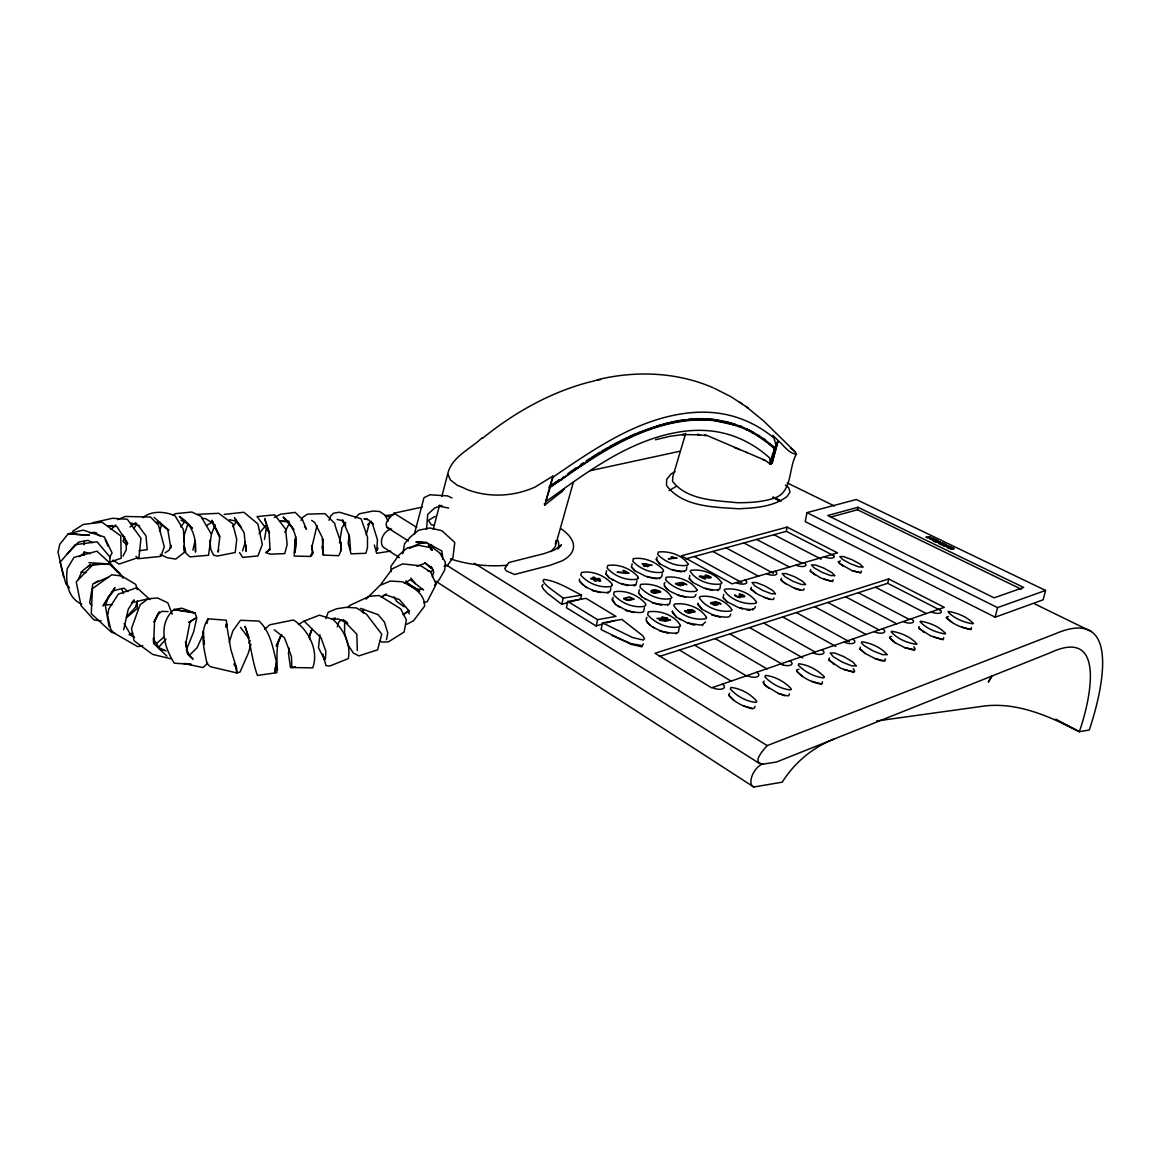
<?xml version="1.0" encoding="UTF-8"?>
<svg xmlns="http://www.w3.org/2000/svg" width="1161" height="1161" viewBox="0 0 1161 1161"><rect width="100%" height="100%" fill="white"/><g stroke="black" fill="none" stroke-linecap="round" stroke-linejoin="round"><path stroke-width="1.5" d="M344.628 620.453L344.57 632.948L347.879 644.631L353.22 652.903L358.822 655.892L377.586 649.855L381.751 634.196L366.542 614.271L356.63 607.987L346.718 607.276L336.792 608.727L328.2 612.239L325.835 618.653M275.201 667.706L275.142 672.596L276.158 660.914C272.806 646.982 270.034 631.294 259.106 621.106L240.458 620.264L232.853 630.887L229.283 642.193M83.998 555.219L84.056 551.736M84.172 544.77L84.231 541.287M184.018 541.94L184.294 534.974L187.705 524.554M166.937 656.154L153.644 643.47L154.602 620.642L159.333 611.876L154.094 622.252L157.388 614.938L161.684 611.325L168.084 611.615M311.482 545.612L312.846 552.099L312.556 554.407L310.35 556.467L294.168 556.061L295.649 536.484M109.627 563.753L110.077 557.193L97.06 541.766L75.001 544.741L60.14 562.272L65.887 583.91L69.486 587.785M325.37 659.042L325.893 651.394L321.031 637.737L304.109 621.106L298.406 624.545M426.522 529.503L427.741 514.352L434.765 507.938L441.92 505.514L438.8 506.123L448.697 508.054M319.928 634.719L318.462 647.736L324.761 659.825L322.627 654.18L326.052 665.645L329.651 666.08L348.315 658.592C351.246 643.978 343.235 629.291 332.975 619.335L319.406 615.17L304.109 621.106M289.074 648.041L288.479 653.266L290.468 667.502L312.715 667.894C319.231 650.624 308.275 629.436 293.515 619.989L269.729 624.792L264.65 629.247M323.28 539.067L322.424 546.541L323.368 555.045L338.577 555.713C345.267 545.597 336.545 533.668 334.745 523.509L325.022 513.641L307.592 514.12L302.615 517.414L301.004 520.447M555.451 544.117L555.872 540.533M366.194 534.786L369.401 523.03L367.819 524.903L371.447 521.289M349.258 534.916L348.169 543.217L351.057 553.826L365.831 553.318L367.456 547.905L367.515 537.093L361.056 518.72L339.389 512.219L333.584 513.206L330.929 515.658L328.969 520.273M339.491 542.956L341.987 527.645L345.731 522.392M264.476 539.502L266.072 529.88M402.78 553.812L404.594 543.609L410.341 537.035L418.628 530.185L429.904 527.979L441.891 530.693L454.793 542.477L452.906 557.817L447.319 565.668L444.082 566.22M685.774 558.847L786.302 531.332L787.1 527.123L837.545 552.868L732.083 583.867L681.362 555.829L787.1 527.123M806.953 512.64L805.226 521.623L995.195 617.202L1043.188 599.773L1045.568 590.441L856.325 499.491L806.953 512.64L997.546 607.624L1045.568 590.441M386.424 639.74L387.759 632.977L384.422 622.049L378.007 614.59L360.432 608.379M830.594 517.095L857.5 509.752L858.008 507.284L1023.654 587.451L994.092 597.828L827.735 515.499L858.008 507.284M580.616 599.12L581.487 595.114C569.456 589.178 557.628 581.255 544.103 579.441L542.927 580.602L544.393 583.243L548.427 587.219L563.129 598.118L561.808 604.402L547.208 593.126L543.232 588.888L541.824 585.957L543.072 584.505M567.758 601.427L566.423 607.711L596.203 626.04L597.596 619.669L615.954 616.389L586.116 598.365L567.758 601.427L597.596 619.669M659.288 656.502L887.73 583.301L888.658 578.947L944.299 607.334L711.62 687.849L655.022 653.266L888.658 578.947M600.266 592.603C578.642 586.247 608.495 595.999 610.135 591.138L610.947 587.988M607.9 593.184L608.146 592.081M602.544 622.876L632.687 637.563L643.397 640.059L644.515 638.681L642.657 635.633L621.817 619.379L602.544 622.876L601.064 629.581L631.149 644.311L641.844 646.822L643.325 643.891M623.95 584.665C613.081 580.805 633.355 588.206 636.213 583.852L636.925 580.761M615.04 620.453L606.506 622.862M612.079 635.56L631.294 643.716L642.12 645.603M123.647 629.799L128.247 609.278L134.212 599.947L131.483 602.835L148.666 598.597M633.761 612.573C611.02 605.897 642.425 616.143 643.716 611.034L644.413 607.74M634.298 584.767L634.051 585.855L635.909 585.231M192.9 550.169L195.063 540.678L195.469 552.128C196.586 538.08 192.116 523.974 179.433 516.543L192.32 528.371L187.226 523.277L180.927 520.201M649.58 577.539C638.826 573.723 658.795 581.008 661.625 576.741L662.234 573.723M657.416 604.242C642.28 599.627 668.417 607.813 669.81 603.343L670.405 600.135M659.521 578.729L659.782 577.641M674.556 570.588C663.918 566.815 683.582 573.998 686.398 569.819L686.891 566.858M668.489 633.282C644.689 626.403 677.443 636.852 678.517 631.657L679.098 628.232M667.648 605.418L667.909 604.315M705.003 434.635L764.939 460.235L770.541 464.197L777.522 441.877L773.734 450.483M685.687 597.335C662.844 590.702 694.263 600.774 695.221 595.869L696.019 594.476M684.337 571.778L684.598 570.69M676.297 633.833L676.573 632.701M690.65 624.038L687.82 622.949L699.894 625.024L702.739 624.56L705.409 622.064M708.021 589.411C697.137 585.521 717.15 592.923 719.98 588.569L720.357 585.492M294.415 552.578C299.494 539.546 293.428 525.541 283.139 517.037L293.849 529.532L287.42 521.681L279.598 521.202L289.176 521.216M702.463 625.692L702.739 624.56M206.905 623.544L208.066 618.842L226.322 620.206L227.019 626.432L226.439 623.805L225.611 627.056M717.933 590.586L718.195 589.483M720.386 617.217C696.745 610.323 729.224 620.801 730.008 615.664L730.748 614.213M772.718 435.302L778.32 440.701L772.123 463.021L770.135 463.907L772.863 452.775M995.195 617.202L997.546 607.624M742.663 608.886C731.532 604.881 751.893 612.529 754.737 607.987L755.419 606.564M559.254 479.885L549.284 486.27L549.951 486.648L553.1 477.04C593.953 449.249 636.721 419.136 687.21 413.098A255.652 154.689 -58.5 0 1 717.193 413.055C738.033 415.565 757.857 424.549 773.923 437.987L776.027 445.084L775.751 448.494L773.821 452.151L777.522 441.877M770.585 464.168L772.123 463.021L777.159 442.776M752.691 610.047L752.967 608.944M769.758 599.497L758.148 594.606L750.717 589.019M211.549 533.944L215.075 524.757M317.04 525.512L311.801 547.382L312.44 552.883L310.35 556.467L312.846 552.099L312.44 552.883M752.488 708.878C743.679 706.643 734.623 702.507 728.716 695.352M799.958 590.18L794.487 588.206L802.12 590.209L803.557 590.078L804.109 588.656M433.242 529.271L439.569 505.093M441.833 496.458L447.711 474.007C451.397 456.941 470.481 449.046 481.931 437.973L482.25 438.51C515.266 411.734 553.884 390.111 595.637 380.561M784.676 695.802L778.494 693.422L787.129 695.831L788.754 695.642L789.407 693.799M414.419 533.828L423.997 497.663L429.962 494.789L447.58 495.907L451.905 497.982M832.568 581.617L820.711 577.975L810.204 571.197M821.799 684.105C812.482 682.929 803.238 678.126 796.664 671.363M861.36 571.023L860.925 572.373L859.561 572.475L852.087 570.631L860.78 572.895M853.799 672.408L840.608 668.214L828.809 659.999M560.865 492.38L562.258 491.277L544.727 505.137L552.825 476.141L535.177 487.01C513.713 496.719 488.404 497.895 466.533 489.318A76.394 58.21 83.2 0 0 457.768 485.617L450.483 480.03L447.711 474.007M545.626 501.915L550.212 487.373C591.384 458.639 634.37 427.364 685.629 420.877A247.67 149.798 -58.5 0 1 714.683 420.703L734.652 425.071M885.292 660.653L881.01 660.696L875.017 658.563L865.322 653.541L859.822 649.043M573.403 482.105L555.132 546.773L551.156 551.548M914.462 650.247L904.956 647.736L914.621 649.681L915.245 649.086L913.867 646.721M281.688 634.835C274.344 646.517 278.118 660.174 276.782 672.683L257.423 675.426C251.748 659.753 250.674 642.309 244.986 626.33L249.02 637.882M943.225 639.726L930.556 635.807L918.699 628.246M432.313 576.669L433.721 571.865L431.065 566.481M971.031 629.567C962.164 628.043 952.484 624.255 946.346 617.565M250.965 644.195L248.207 653.469L240.051 672.03L236.902 672.945L210.402 666.704L207.021 663.729C204.191 649.13 199.199 632.092 208.066 618.842M242.634 550.836L245.392 541.679M685.745 433.285L672.887 476.402L672.524 481.322C687.181 500.318 715.263 500.406 737.206 502.713C749.919 502.786 762.792 502.06 774.895 497.895C792.687 491.829 788.334 467.651 796.402 454.212L794.806 451.513L763.778 421.066L745.855 406.423M546.323 501.32C587.945 471.497 631.221 438.452 683.495 431.355A236.873 143.195 -58.5 0 1 711.301 431.021C733.099 433.343 753.663 443.371 769.787 458.102L770.135 463.907L775.272 449.263L769.308 444.344M137.448 600.977L135.431 607.392L126.346 617.071M337.256 626.838L338.852 621.861L341.319 619.872M159.55 531.143L161.481 525.106M770.135 463.907L777.13 443.067L773.807 450.366L777.057 443.023M311.888 629.204L309.61 635.938L309.624 639.479M124.677 536.745L123.022 541.316L127.071 544.872M311.279 630.626L308.971 636.997L312.294 628.899M218.892 549.69L217.963 552.099L219.719 537.412L211.839 520.23L219.792 536.527L212.507 522.929L205.439 518.575L202.043 518.343M186.428 649.783L193.684 631.7L196.789 617.841L195.106 613.081L181.711 608.19L173.831 609.554C157.504 624.4 164.078 646.909 174.266 663.163L191.434 664.44L185.02 663.511M281.194 634.791L276.26 646.096L281.18 635.183M203.857 633.079L197.007 647.78L190.477 654.282M78.208 579.513L82.068 571.27L88.904 565.625L100.514 564.29M773.603 451.252L775.084 448.175L769.772 443.56M133.921 528.821L136.751 523.219M122.993 556.104L126.317 549.617L126.143 542.492L122.776 534.96L127.681 543.638L116.913 526.47L108.8 526.238M362.334 612.224L363.843 609.293M284.779 532.231L289.51 523.176M109.598 557.643L112.08 552.912L104.359 536.977L83.084 530.113L68.209 533.784L59.777 544.32L58.05 552.099L63.565 576.872M773.792 450.628L775.751 448.494L764.286 439.308M723.637 594.461L723.259 597.596L727.134 601.775L738.454 607.508M378.065 548.224L376.759 550.648L377.47 539.836L372.071 522.581L373.102 524.38L368.748 519.954L363.944 518.807L367.253 518.836M248.918 642.976L250.268 640.495M689.779 575.479L689.286 578.497L692.943 582.517L703.9 588.076M647.011 617.318L646.096 618.798C647.243 625.91 655.791 628.435 661.407 631.207M664.905 582.532L664.063 583.881C665.369 590.572 673.569 592.749 678.895 595.361M775.084 448.175L775.272 449.263M639.363 589.759L638.652 592.908L642.193 597.088L653.208 602.864M657.053 557.149L656.444 560.037L659.898 563.912L670.521 569.296M613.139 597.175L612.326 600.397L615.794 604.663L626.824 610.555M632.179 563.825L631.468 566.8L634.864 570.748L645.516 576.219M232.853 526.717L236.394 521.637M606.652 570.69L605.824 573.723L609.162 577.743L619.829 583.33M381.026 584.186L392.258 568.817L402.62 563.912L420.775 565.842L430.586 571.938L436.13 584.288L427.277 601.587L423.91 602.704M163.861 637.142L156.372 643.644M180.681 526.833L185.005 521.463M876.686 720.981L984.354 706.019C1017.936 702.013 1050.212 716.656 1079.309 731.72L1089.25 730.022C1100.41 697.253 1124.878 603.836 1054.986 633.906L767.203 745.609C763.546 749.832 751.211 762.762 762.821 763.967M347.879 607.595L349.635 605.491L369.503 596.246L379.342 595.52L400.719 608.872L406.365 619.945L404.101 632.048L388.398 641.873L382.114 642.135L379.676 640.799M259.063 533.552L265.753 525.527M434.446 585.173L439.453 579.295L444.75 569.935L445.302 562.127L440.295 553.899M558.078 548.776L561.532 544.843L554.581 549.864L544.146 553.623L508.953 562.49L504.745 568.455L506.269 570.893L514.541 574.477L550.183 565.262L561.909 560.937A69.486 28.27 6.8 0 0 561.3 528.937M158.738 647.185L165.994 639.16M355.106 518.227L359.257 513.801L373.16 511.029L379.676 511.522L385.031 515.165L388.151 521.289M422.227 507.081L393.971 513.206C390.923 517.037 383.565 522 387.077 527.428L408.483 540.997M67.178 554.131L78.687 542.042L88.004 540.358L92.706 542.666M88.062 566.829L90.369 564.42M366.092 599.091L379.923 585.463L390.343 581.037L402.562 581.792C412.619 587.031 424.578 593.039 424.636 606.1L413.519 620.772L406.858 624.284M207.717 663.091L203.044 667.59L183.569 663.424M919.12 626.447L918.786 627.97L924.272 632.498M110.905 529.489L115.839 524.946M561.953 491.335L564.217 489.26M860.374 647.141L859.909 648.767L865.322 653.541M829.433 658.04L828.881 659.709L834.251 664.629M126.447 617.696L137.317 608.495L136.983 601.456M764.098 681.043L763.401 682.842L766.158 686.093L778.48 693.494M729.587 693.204L728.803 695.047L733.984 700.417M79.572 556.641L85.159 552.172L90.079 553.768M433.532 569.601L431.036 571.575L427.669 570.907M130.105 526.992L135.445 522.784M142.687 517.733C151.569 510.376 164.993 511.377 175.021 515.76L183.453 529.605L184.657 552.143L175.717 559.08L167.416 557.759L160.247 554.421M550.212 487.373L548.935 487.489M810.799 569.587L810.276 570.936L815.037 574.985M265.854 552.563L269.991 549.472L269.091 532.754L264.664 518.546L269.483 532.87L257.031 516.601L274.664 514.831L285.621 529.155L287.144 544.669L284.735 553.608L270.266 554.189L265.854 552.563L270.107 549.603L268.728 549.211M781.6 578.309L781.019 579.702L783.501 582.285L794.472 588.279M563.549 476.852L560.908 479.754L550.43 486.517M567.86 473.659L576.364 467.578M560.908 479.754L581.255 464.966M751.428 587.306L750.775 588.743L755.448 593.01M550.401 486.415L559.21 480.044M570.922 472.324L600.455 452.601M95.333 582.619L97.916 580.863M165.138 552.839L169.346 550.009L170.914 545.104L170.827 547.832L167.721 529.343L168.708 530.214L157.17 521.623M403.143 614.503L408.919 610.628M580.587 464.603L583.359 462.775M586.116 460.932L590.281 458.174M403.433 614.459L409.528 610.526M72.592 531.259L83.403 524.409L101.994 522.189L120.773 535.918L121.165 558.238L108.524 562.635M550.561 486.169L561.358 479.348M206.774 525.498L212.71 521.797M591.631 457.332L599.787 452.253M590.412 459.001C619.379 440.309 651.263 424.404 685.817 419.963A248.599 150.364 -58.5 0 1 714.987 419.803L735.015 424.2M435.128 516.355L428.394 520.404L431.326 524.743L434.345 525.323M383.159 595.724L386.178 593.953M404.289 583.257L410.326 579.702L423.562 590.035M601.34 451.339L607.566 447.725M669.041 490.581L675.833 486.619M675.063 471.714L670.985 474.022L666.661 479.493L666.53 485.443C682.523 507.11 714.102 507.125 738.628 508.75C755.172 508.025 773.139 506.835 786.911 496.647L790.002 492.09L788.769 487.852L785.489 485.037M771.383 463.355C773.661 462.339 767.16 465.053 772.08 462.978M609.206 447.667C632.716 434.591 658.084 423.939 684.946 420.543A247.583 149.827 -58.5 0 1 714.015 420.384L727.497 422.88L740.965 427.35M609.119 446.825L618.276 441.877M409.398 548.5L418.468 543.783L426.914 542.506L415.899 542.013L426.392 542.651L441.862 550.982L442.791 559.239M274.243 517.472L280.585 514.221L295.126 512.378L302.339 519.359L306.475 529.314L304.501 526.528M619.771 441.136L627.259 437.436M381.069 597.073L385.67 594.795L399.471 599.627L408.222 609.888L409.209 613.893M628.725 436.783L636.068 433.474M191.202 621.324L188.692 622.427L195.687 618.116L189.998 621.774L185.992 642.599L187.647 653.933L192.915 658.969L187.647 653.933L185.499 642.048L187.443 651.176L189.94 656.72M109.018 576.901L92.88 583.852L89.658 602.878L91.85 605.563M172.597 515.005L175.848 513.612L191.768 512.03L200.853 516.239L211.375 534.22L208.545 555.248L189.911 556.874L186.108 553.376L183.888 545.423M833.888 739.122C812.656 747.481 794.298 762.792 782.253 782.166L753.794 786.998L435.767 581.168M117.653 519.649L125.388 516.471L150.538 517.022L158.491 525.236L164.267 546.787L160.944 556.351L137.869 558.746L136.026 556.293M637.505 432.893L661.407 424.462M416.988 566.205L425.463 563.07L432.139 568.222M92.88 522.682L112.399 518.285L127.289 519.243L140.989 538.312L138.972 557.28L119.046 564.101L113.038 560.139M596.232 625.895L603.081 623.878M765.186 460.395L762.835 459.509M156.662 523.292L160.145 522.319M561.837 604.257L580.645 599.018M295.286 666.762L291.817 667.72L291.469 656.531L284.547 637.853L274.272 629.813M655.515 439.729L670.361 436.217L684.54 434.388L682.378 434.591L699.836 434.809L697.093 434.432L706.164 435.709M331.857 618.915L335.326 618.015M663.018 424.041L677.4 420.79M596.551 379.952C634.965 370.432 676.732 371.854 713.275 387.818M590.02 470.727L680.085 451.208M129.756 633.964L132.92 633.34M597.291 380.184L600.542 379.618M563.129 598.118L581.487 595.114M107.509 526.281L112.501 525.483M142.745 645.806L137.637 646.619L113.676 632.789L110.759 629.378L107.625 615.91L108.757 609.032L118.335 594.127L136.94 587.727L149.9 599.569M390.72 551.127L376.628 553.289L374.335 544.988M391.678 529.01L390.401 529.198A10.928 7.837 -56.6 0 0 382.332 537.34A10.928 7.837 -56.6 0 0 383.362 547.223L399.486 557.672M678.953 420.558L685.135 419.629M139.001 550.735L147.229 549.675L145.981 535.86L137.956 525.149L139.61 526.064L131.164 523.001M393.913 514.57L385.147 515.673L389.922 517.022M89.629 532.87L94.592 532.304L99.933 536.019M798.928 669.157L796.606 669.984L796.736 671.073L802.048 676.123M890.255 636.605L891.706 636.46M948.421 616.476L946.462 617.173L946.737 618.102L952.267 622.499M224.175 514.41L243.854 512.262L257.902 523.93L262.328 544.524L257.916 555.959L242.678 557.382L239.529 552.52M197.602 514.338L218.747 513.307L232.751 523.713L236.742 539.415L235.204 552.505L217.426 556.017L213.653 555.205L210.78 549.371L209.996 540.01M333.367 619.35L338.359 618.9L347.792 623.399M840.433 561.039L838.445 561.619L839.534 563.578L852.087 570.631M507.212 565.262C488.113 566.858 468.652 564.87 450.41 558.876M105.201 604.866L112.327 604.562M422.589 589.266L417.757 589.295L408.062 584.07M93.011 532.957L96.465 533.117M89.005 562.679L107.668 563.84M747.205 452.703L745.826 452.195M80.936 572.17L85.958 572.649M796.402 454.212C788.87 453.603 783.748 445.389 778.32 440.701M746.625 609.801L750.05 610.193M681.725 571.88L675.833 570.878M656.836 578.831L650.871 577.83M101.094 620.888L93.925 619.916L81.009 605.621L76.249 581.85L93.635 563.927L110.266 564.435L119.51 572.953L123.066 578.178M716.018 419.745L727.831 421.994L741.342 426.493M430.716 547.644L418.787 545.322L407.293 547.905L398.92 555.06L390.836 566.408L391.33 571.691M229.559 519.736L235.494 521.013L241.473 527.674M709.327 589.701L711.911 590.296M625.242 584.97L627.854 585.565M658.737 604.547L661.407 605.157M692.087 624.516L694.8 625.14M170.798 658.78L152.686 654.398L134.081 640.77L131.483 628.536L140.089 604.75L148.115 598.757L157.533 597.988L167.866 602.849L172.205 614.154M114.866 633.079L111.441 632.237L91.24 613.69L92.445 588.642L111.703 574.797L121.615 575.943L135.764 584.418L137.129 589.454M337.096 519.388L341.711 520.534L345.804 525.265M159.26 649.014L164.47 650.494M823.759 579.237L831.305 581.197L832.713 581.08L833.192 579.702M961.83 627.085L969.798 629.175L971.191 629.03L971.438 627.506M389.617 528.618L387.077 527.428M933.894 637.186L941.963 639.334L943.385 639.174L943.69 637.607M764.228 597.465L771.963 599.526L773.429 599.395L774.053 597.93M129.06 634.646L133.646 636.286M875.046 658.49L883.332 660.725L884.827 660.565L885.262 658.897M844.018 669.708L853.959 671.827L854.656 671.189L853.379 668.678M811.858 681.347L820.377 683.698L821.959 683.524L822.525 681.739M743.853 705.961L752.604 708.428L754.287 708.225L755.027 706.323M1062.184 723.129L1076.595 730.269M713.464 615.199L702.115 609.351L697.848 603.851M687.791 623.094L676.413 617.13L672.263 611.499M593.474 590.615L585.797 586.987L579.455 581.139M714.421 388.34L731.227 396.859L748.076 407.975M740.283 427.03L747.103 430.034M740.674 426.174L753.489 432.269M904.956 647.736L895.305 642.831L889.5 637.607M166.212 650.987L159.159 647.794L154.486 640.814L153.934 637.752M442.704 555.19L432.69 547.731L431.384 544.538M857.5 509.752L1021.259 589.207M787.26 482.932L834.44 505.993M1034.582 603.822L1091.529 631.642M774.619 497.88L781.106 501.088M773.241 497.459L780.207 501.03M773.661 497.43L780.105 500.696M786.302 531.332L833.54 555.538M887.73 583.301L940.091 610.149M746.828 428.873L759.309 435.752M746.421 429.715L753.068 433.111M773.937 534.713L821.233 559.181M875.467 587.234L926.333 613.545M756.653 539.444L802.425 563.433M858.327 592.734L909.295 619.437M743.867 542.942L789.669 567.178M845.629 596.798L896.684 623.805M1055.813 719.167L1079.309 731.72C1089.178 704.045 1108.334 625.228 1049.892 652.903L776.506 762.022L761.543 764.373A13.366 7.068 -58.1 0 0 752.473 774.866A13.366 7.068 -58.1 0 0 752.183 785.953L753.794 786.998M726.002 547.832L773.415 573.273M827.88 602.486L879.037 629.915M712.81 551.446L758.655 576.291M814.746 606.695L866.106 634.516M694.336 556.511L741.777 582.59M796.373 612.587L849.359 641.699M790.51 448.146L790.888 448.349A94.752 38.197 -78.7 0 1 794.806 451.513M782.761 616.941L835.804 646.401M779.771 500.957L772.834 497.082M763.706 623.051L815.269 652.105M749.585 627.579L802.773 657.866M734.449 447.507L739.92 449.742M729.834 633.906L783.065 664.702M715.191 638.594L767.015 668.925M611.571 579.324L612.935 580.123M644.689 598.728L646.096 599.555M678.996 618.828L680.462 619.684M694.67 645.168L746.552 676.007M752.401 432.792L758.873 436.58M584.868 586.334L586.915 587.568M617.957 606.129L620.076 607.392M652.25 626.635L654.441 627.941M679.475 650.044L731.372 681.26M347.008 622.325L342.872 619.829L356.848 634.211L357.327 650.552M393.971 513.206L416.712 527.37M474.341 563.245L767.203 745.609M843.408 566.408L838.344 562.011M81.763 604.3C67.831 597.944 65.408 582.343 67.236 568.6L73.956 557.44L96.9 551.17L111.427 564.449L117.566 572.17M446.216 564.914L759.468 763.474M408.556 583.925L419.745 591.21L410.617 585.957L405.871 580.935M134.589 637.404L130.801 634.922L124.096 623.602M758.641 435.448L764.954 439.627M758.206 436.26L769.975 444.663M895.305 642.831L890.937 639.522L889.616 637.2M311.641 520.36L314.689 522.465L322.221 537.34L323.368 555.045L322.424 546.541L322.845 552.418M785.736 583.852L780.947 579.963M739.804 402.156L742.024 403.738M404.144 606.826L396.714 601.442L393.985 596.914M768.655 688.038L764.33 684.511L763.198 682.16M727.134 601.775L723.187 597.93M659.898 563.912L656.096 558.949M667.909 589.715L664.223 585.928M634.864 570.748L631.395 567.105M154.166 517.458L168.708 530.214M127.855 591.544L123.922 588.105L114.141 590.572L108.379 597.001L103.039 605.94L114.983 587.64L108.379 597.001L105.39 605.81L109.061 626.606M642.193 597.088L638.579 593.227M424.549 562.577L431.108 568.397M609.162 577.743L605.766 574.027M692.943 582.517L689.199 578.817M650 625.111L646.242 621.004M615.794 604.663L612.065 599.149M702.115 609.351L698.298 605.084L697.979 603.299M676.413 617.13L672.654 612.776L672.393 610.947M582.793 584.941L579.513 580.834L579.455 579.092M122.703 577.148L110.266 564.435L112.501 566.96M410.849 578.12L415.362 583.62M432.269 550.038L428.322 544.785L431.848 550.387M240.545 627.39L248.599 638.187M240.603 526.194L234.406 517.748L244.1 532.565L246.088 551.344L245.958 544.944M233.883 663.918L236.539 668.083L236.902 672.945L235.32 665.268L236.539 668.083L230.85 649.565L226.439 623.805M345.093 524.003L342.495 519.881L349.432 536.164L350.578 550.111M105.259 539.749L108.118 546.352M428.714 544.436L431.979 550.27M121.702 588.743L123.516 593.576M275.854 664.527L277.653 669.636M552.825 476.141L553.1 477.04M544.335 503.7L544.727 505.137M362.943 609.83L363.509 613.226M183.989 546.816L184.657 552.143L184.323 546.802M203.668 637.694L202.928 631.236L204.409 644.166L204.031 640.93M153.296 638.39L153.644 643.47M654.006 592.56A2.191 0.784 13 0 1 652.758 592.154L651.568 591.239L652.642 590.746A2.177 0.784 13 0 1 653.875 590.847A2.162 0.769 13 0 1 655.109 591.239L655.776 591.631A2.191 0.784 13 0 1 655.776 592.574L655.094 592.69A2.148 0.769 13 0 1 653.861 592.574M557.715 540.083A54.465 22.161 6.8 0 1 557.643 548.761M852.58 639.072A6.647 2.83 12.1 0 1 853.335 643.281A6.647 2.83 12.1 0 1 844.12 642.004M832.176 554.479A5.994 2.322 11.2 0 1 832.771 557.904A5.994 2.322 11.2 0 1 824.441 556.758M789.799 660.798A6.864 3.048 11.4 0 1 790.278 665.268A6.864 3.048 11.4 0 1 780.729 663.932M882.36 628.769A6.56 2.728 12.4 0 1 883.245 632.861A6.56 2.728 12.4 0 1 874.189 631.599M774.909 571.299A6.168 2.482 10.6 0 1 775.272 574.913A6.168 2.482 10.6 0 1 766.666 573.723M938.959 609.191A6.371 2.54 12.9 0 1 940.076 613.052A6.371 2.54 12.9 0 1 931.311 611.832M803.992 562.751A6.081 2.395 10.9 0 1 804.486 566.278A6.081 2.395 10.9 0 1 796.011 565.102M911.124 618.813A6.458 2.627 12.7 0 1 912.14 622.789A6.458 2.627 12.7 0 1 903.229 621.541M722.331 684.148A7.097 3.294 10.5 0 1 722.476 688.894A7.097 3.294 10.5 0 1 712.564 687.53M756.682 672.263A6.981 3.178 11 0 1 757.001 676.863A6.981 3.178 11 0 1 747.263 675.513M821.741 649.739A6.763 2.946 11.8 0 1 822.365 654.078A6.763 2.946 11.8 0 1 812.99 652.772M744.854 580.123A6.269 2.569 10.2 0 1 745.101 583.838A6.269 2.569 10.2 0 1 736.335 582.619M688.183 419.295A248.527 150.393 -58.5 0 1 714.305 419.484M294.662 545.017L294.618 552.665L295.155 539.459L294.662 545.017M929.09 537.108L930.324 538.327L925.941 537.18L926.797 537.006A2.975 1.088 12.2 0 0 927.45 537.63C926.957 536.411 935.534 538.588 929.177 537.05M341.044 547.629L340.913 551.025L340.652 542.158L341.044 547.629M711.025 577.38L710.59 577.902A3.338 1.146 13.5 0 1 709.124 578.047L701.766 576.625L705.612 578.773L704.727 578.918C686.354 571.923 720.879 580.602 706.004 575.798L705.104 575.232L706.294 575.217A2.932 1.001 13.5 0 1 708.094 575.551L711.025 577.38M740.486 596.652L737.395 596.783L735.029 594.882A3.352 1.176 14 0 0 734.666 595.477L739.209 597.668L742.053 596.71A2.409 0.842 14 0 0 743.94 596.841L744.361 596.71A2.873 1.001 14 0 0 744.462 595.898L742.489 594.693A3.135 1.088 14 0 0 740.239 594.171L739.122 594.156L743.403 595.912L738.947 595.564L740.486 596.652M660.624 591.805L660.42 592.183A2.888 1.03 13 0 1 659.187 592.458C645.4 595.143 650.915 585.841 660.624 591.805M953.152 549.255L948.697 548.166L949.553 547.977A3.019 1.103 12.5 0 0 950.22 548.616C952.876 550.125 948.972 545.714 953.5 548.065C956.824 550.372 949.306 546.367 953.152 549.255M596.42 579.905L596.086 581.284L593.881 580.703L594.867 579.484L591.109 579.063L590.847 578.193L594.679 578.875L592.778 577.278L594.838 577.322L596.144 578.904L598.713 578.338L600.222 579.223L597.218 579.513L600.73 580.79L599.627 581.327L596.42 579.905M632.629 598.8C622.47 603.386 624.052 594.084 632.629 598.8M718.078 604.533L715.292 605.316L710.866 603.604A3.657 1.306 13.7 0 1 710.779 602.69L715.873 601.804L720.517 603.43A2.917 1.03 13.8 0 1 720.72 604.286L717.846 602.588L714.073 602.501L718.078 604.533M683.278 585.042L680.404 585.783L675.891 584.099A3.28 1.146 13.2 0 1 675.571 583.359C676.979 582.488 678.358 586.653 681.681 584.984A2.22 0.784 13.2 0 0 681.841 584.52L678.169 582.706L682.9 582.474L686.819 584.694L680.259 583.17L683.278 585.042M688.981 610.541C692.957 614.938 695.715 608.625 688.981 610.541M633.906 599.091L628.725 600.527L624.096 599.178A3.062 1.117 12.7 0 1 623.646 598.292L629.973 597.117L633.906 599.091M687.602 610.105L691.317 612.457A7.14 2.583 13.4 0 1 689.271 612.587L688.096 612.457A2.191 0.798 13.5 0 1 686.528 611.891L686.441 610.875L684.801 610.628A2.873 1.045 13.5 0 0 684.743 611.252L686.659 612.486A3.57 1.306 13.5 0 0 688.313 612.979L695.062 611.949A3.73 1.35 13.5 0 0 693.944 610.599L690.664 609.569L687.602 610.105M948.784 545.844L948.29 547.034L951.062 546.933L947.884 547.919L946.883 547.441L947.492 545.975L944.328 546.207L948.784 545.844M756.522 602.153L755.913 603.299C744.854 605.142 730.342 599.889 724.246 590.354L724.914 589.237C735.987 587.495 750.296 592.69 756.522 602.153M731.851 609.743L731.183 610.918C720.052 612.848 705.191 607.551 699.314 597.726L700.039 596.594C711.2 594.766 725.814 600.005 731.851 609.743M659.332 591.471L655.718 590.702L659.332 591.471M992.045 675.905L988.432 681.928L992.045 675.905M712.027 603.154L713.667 604.576A2.395 0.856 13.7 0 0 715.031 604.765L716.511 604.489A2.235 0.798 13.7 0 0 716.671 604.025L712.027 603.154M706.512 617.536L705.772 618.74C694.583 620.787 679.359 615.417 673.714 605.316L674.497 604.141C685.73 602.211 700.693 607.522 706.512 617.536M721.765 582.851L721.097 583.954C710.358 585.623 696.078 580.776 690.273 571.401L690.998 570.327C701.766 568.759 715.829 573.549 721.765 582.851M680.462 625.547L679.678 626.795C668.359 629.218 655.138 623.326 647.678 614.735L648.244 611.891C659.55 609.873 674.904 615.243 680.462 625.547M697.064 590.064L696.339 591.181C685.498 593.227 673.046 587.829 665.63 579.89L666.109 577.307C676.936 575.653 691.332 580.485 697.064 590.064M671.711 597.451L670.927 598.612C659.985 600.745 647.287 595.303 639.972 587.118L640.553 584.476C651.452 582.72 666.196 587.611 671.711 597.451M688.183 564.217L687.472 565.247C676.979 567.061 664.992 562.055 657.721 554.465L658.214 552.055C668.678 550.633 682.523 555.06 688.183 564.217M940.12 541.665L939.467 542.593L943.153 543.116L939.96 544.103L938.93 543.595L941.049 542.956L935.751 542.056L940.12 541.665M645.661 605.055L644.805 606.231C633.79 608.466 620.83 602.994 613.618 594.534L614.329 591.834C625.344 589.715 638.1 595.114 645.385 603.459L645.661 605.055M663.468 571.052L662.699 572.126C652.119 573.998 639.914 568.977 632.73 561.14L633.325 558.688C643.891 556.888 655.936 561.88 663.178 569.601L663.468 571.052M638.1 578.076L637.273 579.165C626.606 581.124 614.169 576.074 607.087 568.005L607.784 565.48C618.436 563.622 630.713 568.614 637.868 576.582L638.1 578.076M612.065 585.275L611.179 586.407C600.426 588.438 587.727 583.373 580.761 575.043L581.574 572.46C592.313 570.515 604.837 575.537 611.876 583.751L612.065 585.275M973.252 623.399L972.744 623.82C963.862 622.369 954.139 618.479 948.015 611.862L948.537 611.455C957.419 612.906 967.084 616.81 973.252 623.399M945.489 633.456L944.938 633.891C935.984 632.455 926.072 628.449 920.063 621.628L920.629 621.208C929.584 622.659 939.423 626.65 945.489 633.456M916.74 643.862L916.16 644.326C907.133 642.889 897.032 638.782 891.155 631.729L891.75 631.294C900.776 632.73 910.819 636.838 916.74 643.862M886.975 654.644L882.694 654.673L873.333 651.016L864.437 645.835L861.477 643.063L861.868 641.728C870.968 643.15 881.214 647.388 886.975 654.644M856.136 665.804L851.739 665.863L842.276 662.104L833.38 656.778L830.246 653.019L834.628 652.99L843.974 656.691L852.885 661.988L856.136 665.804M824.165 677.385L823.468 677.893C814.137 676.805 804.849 671.885 798.289 665.195L798.826 663.758C808.143 664.861 817.388 669.781 823.962 676.428L824.165 677.385M790.989 689.402L790.264 689.924C780.831 688.865 771.383 683.8 764.925 676.863L765.549 675.383C774.967 676.457 784.357 681.522 790.83 688.4L790.989 689.402M756.551 701.868L755.767 702.42C746.233 701.389 736.64 696.165 730.313 688.981L731.024 687.443C740.544 688.488 750.079 693.697 756.435 700.838L756.551 701.868M862.855 567.003L858.966 566.931L850.549 563.796L842.625 559.486L839.809 556.525L843.684 556.612L852 559.689L859.953 563.985L862.855 567.003M834.672 575.624L830.666 575.566L822.191 572.373L814.253 567.947L811.495 564.899L815.472 564.986L823.86 568.135L831.813 572.533L834.672 575.624M805.545 584.549L801.438 584.491L792.876 581.226L784.938 576.698L782.253 573.563L786.331 573.636L794.806 576.843L802.759 581.371L805.545 584.549M775.432 593.764L771.238 593.721L762.588 590.369L754.65 585.725L752.038 582.503L756.232 582.561L764.765 585.855L772.733 590.485L775.432 593.764M943.995 543.537L940.816 544.509L943.617 545.859L942.456 544.828L946.795 544.886L943.995 543.537M935.461 539.415L932.268 540.387L935.055 541.723L933.908 540.692L938.233 540.75L935.461 539.415M933.154 538.312L929.961 539.27L934.184 538.806L933.154 538.312M665.732 621.15L660.304 620.438L659.477 619.945L662.336 619.785L656.894 618.421L663.192 618.073L661.683 617.188L662.51 617.028L667.894 618.363L665.021 618.508L666.777 619.553L670.492 619.887L667.619 620.047L668.591 620.613L667.749 620.772L664.179 620.235L665.732 621.15M628.841 573.244L617.115 572.228L626.708 572.692L622.993 570.544L623.921 570.399L628.841 573.244M646.256 566.031L644.384 566.321L643.455 565.799L645.313 565.509L642.033 563.636L652.148 565.131L647.127 565.9L648.157 566.481L647.287 566.626L646.256 566.031M676.819 558.165L668.286 558.804L674.207 557.904L671.232 557.033L672.117 556.888L676.819 558.165M649.696 564.841L646.198 565.378L643.818 564.028L649.696 564.841M664.034 618.566L661.596 618.697L665.775 619.597L664.034 618.566M76.408 534.35L68.209 533.784L89.47 535.323L76.408 534.35M191.681 612.065L173.831 609.554L195.106 613.081L191.681 612.065"/></g></svg>
